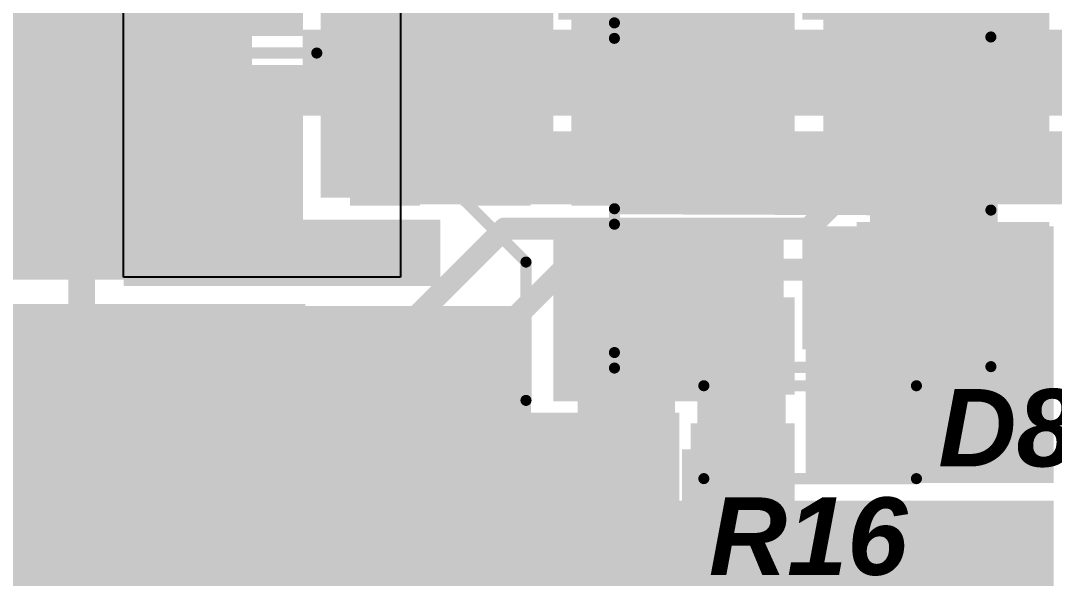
# Model space of a CAD drawing. Header units: millimetres. Extents: x -35.7 to 35.7, y -3.2 to 68.2.
# Drawn here: x 14.82 to 26.68, y 29.64 to 36.04 of the extents above; entities that cross this region are included whole.
import ezdxf

# ---------------------------------------------------------------- set-up
doc = ezdxf.new("R2010")
doc.units = ezdxf.units.MM
for name, color, linetype in [('BottomLayer', 5, 'Continuous'), ('BottomPaste', 16, 'Continuous'), ('BottomSolder', 6, 'Continuous'), ('Mechanical2', 216, 'Continuous'), ('TopLayer', 1, 'Continuous'), ('TopOverlay', 2, 'Continuous'), ('TopPaste', 8, 'Continuous'), ('TopSolder', 216, 'Continuous'), ('ViaHoleLayer', 16, 'Continuous')]:
    doc.layers.add(name, color=color, linetype=linetype)
doc.styles.add('Arial', font='arialbi.ttf', dxfattribs={"height": 0.2})

# ---------------------------------------------------------------- blocks, each defined once
blk = doc.blocks.new('CRS01_TE85L_Q_M__27')
at = {"layer": 'TopLayer'}
for points in [[(-1.99999727, 0.6000000699999999), (-0.79999713, 0.6000000699999999), (-0.79999713, -0.6000000699999999), (-1.99999727, -0.6000000699999999)], [(0.8000022099999999, 0.6000000699999999), (2.00000235, 0.6000000699999999), (2.00000235, -0.6000000699999999), (0.8000022099999999, -0.6000000699999999)]]:
    blk.add_hatch(color=1, dxfattribs=at).paths.add_polyline_path(points)
at = {"layer": 'TopOverlay'}
for points in [[(-2.93656258, -0.9652), (-2.04756258, -0.9652), (-2.04756258, 0.9652), (-2.93656258, 0.9652)], [(-2.17457782, 0.635), (-1.47318222, 0.635), (-1.47318222, 0.92407232), (-2.17457782, 0.92407232)], [(-2.17457782, -0.92407232), (-1.47318222, -0.92407232), (-1.47318222, -0.635), (-2.17457782, -0.635)]]:
    blk.add_hatch(color=2, dxfattribs=at).paths.add_polyline_path(points)
at = {"layer": 'TopPaste'}
for points in [[(-1.99999727, 0.6000000699999999), (-0.79999713, 0.6000000699999999), (-0.79999713, -0.6000000699999999), (-1.99999727, -0.6000000699999999)], [(0.8000022099999999, 0.6000000699999999), (2.00000235, 0.6000000699999999), (2.00000235, -0.6000000699999999), (0.8000022099999999, -0.6000000699999999)]]:
    blk.add_hatch(color=8, dxfattribs=at).paths.add_polyline_path(points)
at = {"layer": 'TopSolder'}
for points in [[(-2.10159727, 0.7016000699999999), (-0.69839713, 0.7016000699999999), (-0.69839713, -0.7016000699999999), (-2.10159727, -0.7016000699999999)], [(0.69840221, 0.7016000699999999), (2.10160235, 0.7016000699999999), (2.10160235, -0.7016000699999999), (0.69840221, -0.7016000699999999)]]:
    blk.add_hatch(color=216, dxfattribs=at).paths.add_polyline_path(points)
at = {"layer": 'TopOverlay', "const_width": 0.127}
for points in [[(1.45760186, 0.91443556), (-2.86039814, 0.8986723199999999)], [(1.45760186, 0.91443556), (1.45760186, 0.7366)], [(1.45760186, -0.7366), (1.45760186, -0.91443556)], [(1.45760186, -0.91443556), (-2.86039814, -0.8986723199999999)]]:
    blk.add_lwpolyline(points, dxfattribs=at)
at = {"layer": 'TopOverlay', "const_width": 0.0635}
for points in [[(-2.89214814, 0.8986723199999999, 1), (-2.82864814, 0.8986723199999999, 1)], [(1.42585186, 0.91443556, 1), (1.48935186, 0.91443556, 1)], [(1.42585186, 0.91443556, 1), (1.48935186, 0.91443556, 1)], [(1.42585186, 0.7366, 1), (1.48935186, 0.7366, 1)], [(1.42585186, -0.7366, 1), (1.48935186, -0.7366, 1)], [(-2.89214814, -0.8986723199999999, 1), (-2.82864814, -0.8986723199999999, 1)], [(1.42585186, -0.91443556, 1), (1.48935186, -0.91443556, 1)], [(1.42585186, -0.91443556, 1), (1.48935186, -0.91443556, 1)]]:
    blk.add_lwpolyline(points, format="xyb", close=True, dxfattribs=at)
blk = doc.blocks.new('RES0603_B_46')
at = {"layer": 'BottomLayer'}
for points in [[(-1.143, -0.4445), (-1.143, 0.4445), (-0.3810000000000001, 0.4445), (-0.3809999999999999, -0.4445)], [(0.3810000000000001, -0.4445), (0.3809999999999999, 0.4445), (1.143, 0.4445), (1.143, -0.4445)]]:
    blk.add_hatch(color=5, dxfattribs=at).paths.add_polyline_path(points)
at = {"layer": 'BottomPaste'}
for points in [[(-1.143, -0.4445), (-1.143, 0.4445), (-0.3810000000000001, 0.4445), (-0.3809999999999999, -0.4445)], [(0.3810000000000001, -0.4445), (0.3809999999999999, 0.4445), (1.143, 0.4445), (1.143, -0.4445)]]:
    blk.add_hatch(color=16, dxfattribs=at).paths.add_polyline_path(points)
at = {"layer": 'BottomSolder'}
for points in [[(-1.2446, -0.5461), (-1.2446, 0.5460999999999999), (-0.2794, 0.5461), (-0.2793999999999999, -0.5460999999999999)], [(0.2794, -0.5461), (0.2793999999999999, 0.5460999999999999), (1.2446, 0.5461), (1.2446, -0.5460999999999999)]]:
    blk.add_hatch(color=6, dxfattribs=at).paths.add_polyline_path(points)
blk = doc.blocks.new('RES0603_47')
at = {"layer": 'TopLayer'}
for points in [[(-0.3809999999999999, 0.4445), (-0.3810000000000001, -0.4445), (-1.143, -0.4445), (-1.143, 0.4445)], [(1.143, 0.4445), (1.143, -0.4445), (0.3809999999999999, -0.4445), (0.3810000000000001, 0.4445)]]:
    blk.add_hatch(color=1, dxfattribs=at).paths.add_polyline_path(points)
at = {"layer": 'TopPaste'}
for points in [[(-0.3809999999999999, 0.4445), (-0.3810000000000001, -0.4445), (-1.143, -0.4445), (-1.143, 0.4445)], [(1.143, 0.4445), (1.143, -0.4445), (0.3809999999999999, -0.4445), (0.3810000000000001, 0.4445)]]:
    blk.add_hatch(color=8, dxfattribs=at).paths.add_polyline_path(points)
at = {"layer": 'TopSolder'}
for points in [[(-0.2793999999999999, 0.5460999999999999), (-0.2794, -0.5461), (-1.2446, -0.5460999999999999), (-1.2446, 0.5461)], [(1.2446, 0.5460999999999999), (1.2446, -0.5461), (0.2793999999999999, -0.5460999999999999), (0.2794, 0.5461)]]:
    blk.add_hatch(color=216, dxfattribs=at).paths.add_polyline_path(points)
at = {"layer": 'TopOverlay', "const_width": 0.127}
for points in [[(-1.2192, 0.5334), (1.2192, 0.5334)], [(-1.2192, -0.5334), (-1.2192, 0.5334)], [(1.2192, -0.5334), (1.2192, 0.5334)], [(-1.2192, -0.5334), (1.2192, -0.5334)]]:
    blk.add_lwpolyline(points, dxfattribs=at)
at = {"layer": 'TopOverlay', "const_width": 0.0635}
for points in [[(-1.25095, 0.5334, 1), (-1.18745, 0.5334, 1)], [(-1.25095, 0.5334, 1), (-1.18745, 0.5334, 1)], [(1.18745, 0.5334, 1), (1.25095, 0.5334, 1)], [(1.18745, 0.5334, 1), (1.25095, 0.5334, 1)], [(-1.25095, -0.5334, 1), (-1.18745, -0.5334, 1)], [(-1.25095, -0.5334, 1), (-1.18745, -0.5334, 1)], [(1.18745, -0.5334, 1), (1.25095, -0.5334, 1)], [(1.18745, -0.5334, 1), (1.25095, -0.5334, 1)]]:
    blk.add_lwpolyline(points, format="xyb", close=True, dxfattribs=at)
blk = doc.blocks.new('AO4882_MS_B_52')
at = {"layer": 'BottomLayer'}
for points in [[(-3.70000022, 2.2049994), (-1.49999954, 2.2049994), (-1.49999954, 1.6050006), (-3.70000022, 1.6050006)], [(1.49999954, 2.2049994), (3.70000022, 2.2049994), (3.70000022, 1.6050006), (1.49999954, 1.6050006)], [(-3.70000022, 0.9349994), (-1.49999954, 0.9349994), (-1.49999954, 0.3350006), (-3.70000022, 0.3350006)], [(1.49999954, 0.9349994), (3.70000022, 0.9349994), (3.70000022, 0.3350006), (1.49999954, 0.3350006)], [(-3.70000022, -0.3350006), (-1.49999954, -0.3350006), (-1.49999954, -0.9349994), (-3.70000022, -0.9349994)], [(1.49999954, -0.3350006), (3.70000022, -0.3350006), (3.70000022, -0.9349994), (1.49999954, -0.9349994)], [(-3.70000022, -1.6050006), (-1.49999954, -1.6050006), (-1.49999954, -2.2049994), (-3.70000022, -2.2049994)], [(1.49999954, -1.6050006), (3.70000022, -1.6050006), (3.70000022, -2.2049994), (1.49999954, -2.2049994)]]:
    blk.add_hatch(color=5, dxfattribs=at).paths.add_polyline_path(points)
at = {"layer": 'BottomPaste'}
for points in [[(-3.70000022, 2.2049994), (-1.49999954, 2.2049994), (-1.49999954, 1.6050006), (-3.70000022, 1.6050006)], [(1.49999954, 2.2049994), (3.70000022, 2.2049994), (3.70000022, 1.6050006), (1.49999954, 1.6050006)], [(-3.70000022, 0.9349994), (-1.49999954, 0.9349994), (-1.49999954, 0.3350006), (-3.70000022, 0.3350006)], [(1.49999954, 0.9349994), (3.70000022, 0.9349994), (3.70000022, 0.3350006), (1.49999954, 0.3350006)], [(-3.70000022, -0.3350006), (-1.49999954, -0.3350006), (-1.49999954, -0.9349994), (-3.70000022, -0.9349994)], [(1.49999954, -0.3350006), (3.70000022, -0.3350006), (3.70000022, -0.9349994), (1.49999954, -0.9349994)], [(-3.70000022, -1.6050006), (-1.49999954, -1.6050006), (-1.49999954, -2.2049994), (-3.70000022, -2.2049994)], [(1.49999954, -1.6050006), (3.70000022, -1.6050006), (3.70000022, -2.2049994), (1.49999954, -2.2049994)]]:
    blk.add_hatch(color=16, dxfattribs=at).paths.add_polyline_path(points)
at = {"layer": 'BottomSolder'}
for points in [[(-3.80160022, 2.3065994), (-1.39839954, 2.3065994), (-1.39839954, 1.5034006), (-3.80160022, 1.5034006)], [(1.39839954, 2.3065994), (3.80160022, 2.3065994), (3.80160022, 1.5034006), (1.39839954, 1.5034006)], [(-3.80160022, 1.0365994), (-1.39839954, 1.0365994), (-1.39839954, 0.2334006), (-3.80160022, 0.2334006)], [(1.39839954, 1.0365994), (3.80160022, 1.0365994), (3.80160022, 0.2334006), (1.39839954, 0.2334006)], [(-3.80160022, -0.2334006), (-1.39839954, -0.2334006), (-1.39839954, -1.0365994), (-3.80160022, -1.0365994)], [(1.39839954, -0.2334006), (3.80160022, -0.2334006), (3.80160022, -1.0365994), (1.39839954, -1.0365994)], [(-3.80160022, -1.5034006), (-1.39839954, -1.5034006), (-1.39839954, -2.3065994), (-3.80160022, -2.3065994)], [(1.39839954, -1.5034006), (3.80160022, -1.5034006), (3.80160022, -2.3065994), (1.39839954, -2.3065994)]]:
    blk.add_hatch(color=6, dxfattribs=at).paths.add_polyline_path(points)
blk = doc.blocks.new('CRS01_TE85L_Q_M__B_60')
at = {"layer": 'BottomLayer'}
for points in [[(-1.99999727, 0.6000000699999999), (-0.79999713, 0.6000000699999999), (-0.79999713, -0.6000000699999999), (-1.99999727, -0.6000000699999999)], [(0.8000022099999999, 0.6000000699999999), (2.00000235, 0.6000000699999999), (2.00000235, -0.6000000699999999), (0.8000022099999999, -0.6000000699999999)]]:
    blk.add_hatch(color=5, dxfattribs=at).paths.add_polyline_path(points)
at = {"layer": 'BottomPaste'}
for points in [[(-1.99999727, 0.6000000699999999), (-0.79999713, 0.6000000699999999), (-0.79999713, -0.6000000699999999), (-1.99999727, -0.6000000699999999)], [(0.8000022099999999, 0.6000000699999999), (2.00000235, 0.6000000699999999), (2.00000235, -0.6000000699999999), (0.8000022099999999, -0.6000000699999999)]]:
    blk.add_hatch(color=16, dxfattribs=at).paths.add_polyline_path(points)
at = {"layer": 'BottomSolder'}
for points in [[(-2.10159727, 0.7016000699999999), (-0.69839713, 0.7016000699999999), (-0.69839713, -0.7016000699999999), (-2.10159727, -0.7016000699999999)], [(0.69840221, 0.7016000699999999), (2.10160235, 0.7016000699999999), (2.10160235, -0.7016000699999999), (0.69840221, -0.7016000699999999)]]:
    blk.add_hatch(color=6, dxfattribs=at).paths.add_polyline_path(points)
blk = doc.blocks.new('CRS01_TE85L_Q_M__61')
at = {"layer": 'TopLayer'}
for points in [[(-1.99999727, 0.6000000699999999), (-0.79999713, 0.6000000699999999), (-0.79999713, -0.6000000699999999), (-1.99999727, -0.6000000699999999)], [(0.8000022099999999, 0.6000000699999999), (2.00000235, 0.6000000699999999), (2.00000235, -0.6000000699999999), (0.8000022099999999, -0.6000000699999999)]]:
    blk.add_hatch(color=1, dxfattribs=at).paths.add_polyline_path(points)
at = {"layer": 'TopOverlay'}
for points in [[(-2.93656258, -0.9652), (-2.04756258, -0.9652), (-2.04756258, 0.9652), (-2.93656258, 0.9652)], [(-2.17457782, 0.635), (-1.47318222, 0.635), (-1.47318222, 0.92407232), (-2.17457782, 0.92407232)], [(-2.17457782, -0.92407232), (-1.47318222, -0.92407232), (-1.47318222, -0.635), (-2.17457782, -0.635)]]:
    blk.add_hatch(color=2, dxfattribs=at).paths.add_polyline_path(points)
at = {"layer": 'TopPaste'}
for points in [[(-1.99999727, 0.6000000699999999), (-0.79999713, 0.6000000699999999), (-0.79999713, -0.6000000699999999), (-1.99999727, -0.6000000699999999)], [(0.8000022099999999, 0.6000000699999999), (2.00000235, 0.6000000699999999), (2.00000235, -0.6000000699999999), (0.8000022099999999, -0.6000000699999999)]]:
    blk.add_hatch(color=8, dxfattribs=at).paths.add_polyline_path(points)
at = {"layer": 'TopSolder'}
for points in [[(-2.10159727, 0.7016000699999999), (-0.69839713, 0.7016000699999999), (-0.69839713, -0.7016000699999999), (-2.10159727, -0.7016000699999999)], [(0.69840221, 0.7016000699999999), (2.10160235, 0.7016000699999999), (2.10160235, -0.7016000699999999), (0.69840221, -0.7016000699999999)]]:
    blk.add_hatch(color=216, dxfattribs=at).paths.add_polyline_path(points)
at = {"layer": 'TopOverlay', "const_width": 0.127}
for points in [[(1.45760186, 0.91443556), (-2.86039814, 0.8986723199999999)], [(1.45760186, 0.91443556), (1.45760186, 0.7366)], [(1.45760186, -0.7366), (1.45760186, -0.91443556)], [(1.45760186, -0.91443556), (-2.86039814, -0.8986723199999999)]]:
    blk.add_lwpolyline(points, dxfattribs=at)
at = {"layer": 'TopOverlay', "const_width": 0.0635}
for points in [[(-2.89214814, 0.8986723199999999, 1), (-2.82864814, 0.8986723199999999, 1)], [(1.42585186, 0.91443556, 1), (1.48935186, 0.91443556, 1)], [(1.42585186, 0.91443556, 1), (1.48935186, 0.91443556, 1)], [(1.42585186, 0.7366, 1), (1.48935186, 0.7366, 1)], [(1.42585186, -0.7366, 1), (1.48935186, -0.7366, 1)], [(-2.89214814, -0.8986723199999999, 1), (-2.82864814, -0.8986723199999999, 1)], [(1.42585186, -0.91443556, 1), (1.48935186, -0.91443556, 1)], [(1.42585186, -0.91443556, 1), (1.48935186, -0.91443556, 1)]]:
    blk.add_lwpolyline(points, format="xyb", close=True, dxfattribs=at)
blk = doc.blocks.new('VKME1451J221MV_105')
at = {"layer": 'TopLayer'}
blk.add_hatch(color=1, dxfattribs=at).paths.add_polyline_path([(6.749859499999999, -0.8250047000000001), (2.2498685, -0.8250046999999997), (2.2498685, 0.8250047000000001), (6.749859499999999, 0.8250046999999997)])
at = {"layer": 'TopPaste'}
blk.add_hatch(color=8, dxfattribs=at).paths.add_polyline_path([(6.749859499999999, -0.8250047000000001), (2.2498685, -0.8250046999999997), (2.2498685, 0.8250047000000001), (6.749859499999999, 0.8250046999999997)])
at = {"layer": 'TopSolder'}
blk.add_hatch(color=216, dxfattribs=at).paths.add_polyline_path([(6.8514595, -0.9266047000000003), (2.1482685, -0.9266046999999996), (2.1482685, 0.9266047000000003), (6.8514595, 0.9266046999999996)])
at = {"layer": 'TopOverlay', "const_width": 0.127}
for points in [[(-5.11202432, 5.0546), (2.69466568, 5.0546)], [(2.69466568, 5.0546), (5.09433068, 2.654935)], [(5.09433068, 1.0668), (5.09433068, 2.654935)]]:
    blk.add_lwpolyline(points, dxfattribs=at)
at = {"layer": 'TopOverlay', "const_width": 0.0635}
for points in [[(2.66291568, 5.0546, 1), (2.72641568, 5.0546, 1)], [(2.66291568, 5.0546, 1), (2.72641568, 5.0546, 1)], [(5.06258068, 2.654935, 1), (5.126080679999999, 2.654935, 1)], [(5.06258068, 2.654935, 1), (5.126080679999999, 2.654935, 1)], [(5.06258068, 1.0668, 1), (5.126080679999999, 1.0668, 1)]]:
    blk.add_lwpolyline(points, format="xyb", close=True, dxfattribs=at)

msp = doc.modelspace()

# ---------------------------------------------------------------- hatches: boundary and pattern name
at = {"layer": 'BottomLayer'}
for points in [[(14.0462, 35.8648), (18.0594, 35.8648), (18.0594, 39.49699999999999), (14.0462, 39.49699999999999)], [(24.0284, 33.95979999999999), (26.6192, 33.95979999999999), (26.6192, 38.27779999999999), (24.0284, 38.27779999999999)], [(18.2626, 34.0106), (20.9296, 34.0106), (20.9296, 37.03319999999999), (18.2626, 37.03319999999999)], [(21.1836, 34.0106), (23.6982, 34.0106), (23.6982, 36.2204), (21.1836, 36.2204)], [(14.0462, 33.0697586), (18.0594, 33.0697586), (18.0594, 35.5346), (14.0462, 35.5346)], [(24.4094, 31.2674), (26.6192, 31.2674), (26.6192, 33.7312), (24.4094, 33.7312)], [(23.975822, 31.2674), (24.7904, 31.2674), (24.7904, 33.31059631999999), (23.975822, 33.31059631999999)], [(23.69820254, 31.75000254), (23.69820254, 32.86760254), (21.20900254, 32.86760254), (21.20900254, 31.75000254)], [(14.0716, 28.1178), (18.0086, 28.1178), (18.0086, 32.7914), (14.0716, 32.7914)], [(14.7574, 27.686), (18.0848, 27.686), (18.0848, 32.7914), (14.7574, 32.7914)], [(21.209, 28.61127882), (22.3266, 28.61127882), (22.3266, 32.71519746), (21.209, 32.71519746)], [(18.6944, 27.6352), (19.4056, 27.6352), (19.4056, 31.5214), (18.6944, 31.5214)], [(20.0152, 27.686), (20.955, 27.686), (20.955, 31.5214), (20.0152, 31.5214)], [(22.5044, 27.686), (23.6982, 27.686), (23.6982, 31.4198), (22.5044, 31.4198)]]:
    msp.add_hatch(color=5, dxfattribs=at).paths.add_polyline_path(points)
h = msp.add_hatch(color=5, dxfattribs=at)
edge = h.paths.add_edge_path()
edge.add_arc((19.7612, 34.3916), 0.2999994, 0, 360)
h = msp.add_hatch(color=5, dxfattribs=at)
edge = h.paths.add_edge_path()
edge.add_arc((20.574, 34.3916), 0.2999994, 0, 360)
h = msp.add_hatch(color=5, dxfattribs=at)
edge = h.paths.add_edge_path()
edge.add_arc((15.5194, 33.5788), 0.2999994, 0, 360)
h = msp.add_hatch(color=5, dxfattribs=at)
edge = h.paths.add_edge_path()
edge.add_arc((18.542, 33.434909), 0.2999994, 0, 360)
h = msp.add_hatch(color=5, dxfattribs=at)
edge = h.paths.add_edge_path()
edge.add_arc((19.24459448, 33.434909), 0.2999994, 0, 360)
h = msp.add_hatch(color=5, dxfattribs=at)
edge = h.paths.add_edge_path()
edge.add_arc((26.26408768, 33.3248), 0.2999994, 0, 360)
h = msp.add_hatch(color=5, dxfattribs=at)
edge = h.paths.add_edge_path()
edge.add_arc((26.26408768, 32.6898), 0.2999994, 0, 360)
h = msp.add_hatch(color=5, dxfattribs=at)
edge = h.paths.add_edge_path()
edge.add_arc((22.6314, 32.2072), 0.2999994, 0, 360)
h = msp.add_hatch(color=5, dxfattribs=at)
edge = h.paths.add_edge_path()
edge.add_arc((23.2664, 32.2072), 0.2999994, 0, 360)
h = msp.add_hatch(color=5, dxfattribs=at)
edge = h.paths.add_edge_path()
edge.add_arc((26.26408768, 32.0548), 0.2999994, 0, 360)
at = {"layer": 'BottomSolder'}
h = msp.add_hatch(color=6, dxfattribs=at)
edge = h.paths.add_edge_path()
edge.add_arc((19.7612, 34.3916), 0.1499997, 0, 360)
h = msp.add_hatch(color=6, dxfattribs=at)
edge = h.paths.add_edge_path()
edge.add_arc((20.574, 34.3916), 0.1499997, 0, 360)
h = msp.add_hatch(color=6, dxfattribs=at)
edge = h.paths.add_edge_path()
edge.add_arc((15.5194, 33.5788), 0.1499997, 0, 360)
h = msp.add_hatch(color=6, dxfattribs=at)
edge = h.paths.add_edge_path()
edge.add_arc((18.542, 33.434909), 0.1499997, 0, 360)
h = msp.add_hatch(color=6, dxfattribs=at)
edge = h.paths.add_edge_path()
edge.add_arc((19.24459448, 33.434909), 0.1499997, 0, 360)
h = msp.add_hatch(color=6, dxfattribs=at)
edge = h.paths.add_edge_path()
edge.add_arc((26.26408768, 33.3248), 0.1499997, 0, 360)
h = msp.add_hatch(color=6, dxfattribs=at)
edge = h.paths.add_edge_path()
edge.add_arc((26.26408768, 32.6898), 0.1499997, 0, 360)
h = msp.add_hatch(color=6, dxfattribs=at)
edge = h.paths.add_edge_path()
edge.add_arc((22.6314, 32.2072), 0.1499997, 0, 360)
h = msp.add_hatch(color=6, dxfattribs=at)
edge = h.paths.add_edge_path()
edge.add_arc((23.2664, 32.2072), 0.1499997, 0, 360)
h = msp.add_hatch(color=6, dxfattribs=at)
edge = h.paths.add_edge_path()
edge.add_arc((26.26408768, 32.0548), 0.1499997, 0, 360)
at = {"layer": 'TopLayer'}
for points in [[(5.1562, 34.6964), (17.4752, 34.6964), (17.4752, 36.2204), (5.1562, 36.2204)], [(18.0544978, 35.94100254), (18.0544978, 34.95040254), (28.1178, 34.95040254), (28.1178, 35.94100254)], [(19.35480254, 34.77260254), (19.35480254, 33.93440253999999), (27.36850254, 33.93440253999999), (27.36850254, 34.77260254)], [(16.002, 32.9946), (19.6342, 32.9946), (19.6342, 33.7566), (16.002, 33.7566)], [(20.92960254, 33.68040254), (20.92960254, 31.67380254), (23.57119746, 31.67380254), (23.57119746, 33.68040254)], [(23.8252, 30.734), (26.67, 30.734), (26.67, 33.6804), (23.8252, 33.6804)], [(15.95120254, 32.76600254), (15.95120254, 31.24200254), (20.67559746, 31.24200254), (20.67559746, 32.76600254)], [(22.5806, 30.734), (23.5712, 30.734), (23.5712, 32.258), (22.5806, 32.258)], [(15.9512, 29.21), (22.2758, 29.21), (22.2758, 31.4706), (15.9512, 31.4706)], [(21.0312, 26.0096), (22.3266, 26.0096), (22.3266, 31.4706), (21.0312, 31.4706)], [(21.18359746, 30.53080254), (21.18359746, 26.00960254), (26.66999746, 26.00960254), (26.66999746, 30.53080254)]]:
    msp.add_hatch(color=1, dxfattribs=at).paths.add_polyline_path(points)
h = msp.add_hatch(color=1, dxfattribs=at)
edge = h.paths.add_edge_path()
edge.add_arc((19.7612, 34.3916), 0.2999994, 0, 360)
h = msp.add_hatch(color=1, dxfattribs=at)
edge = h.paths.add_edge_path()
edge.add_arc((20.574, 34.3916), 0.2999994, 0, 360)
h = msp.add_hatch(color=1, dxfattribs=at)
edge = h.paths.add_edge_path()
edge.add_arc((15.5194, 33.5788), 0.2999994, 0, 360)
h = msp.add_hatch(color=1, dxfattribs=at)
edge = h.paths.add_edge_path()
edge.add_arc((18.542, 33.434909), 0.2999994, 0, 360)
h = msp.add_hatch(color=1, dxfattribs=at)
edge = h.paths.add_edge_path()
edge.add_arc((19.24459448, 33.434909), 0.2999994, 0, 360)
h = msp.add_hatch(color=1, dxfattribs=at)
edge = h.paths.add_edge_path()
edge.add_arc((26.26408768, 33.3248), 0.2999994, 0, 360)
h = msp.add_hatch(color=1, dxfattribs=at)
edge = h.paths.add_edge_path()
edge.add_arc((26.26408768, 32.6898), 0.2999994, 0, 360)
h = msp.add_hatch(color=1, dxfattribs=at)
edge = h.paths.add_edge_path()
edge.add_arc((22.6314, 32.2072), 0.2999994, 0, 360)
h = msp.add_hatch(color=1, dxfattribs=at)
edge = h.paths.add_edge_path()
edge.add_arc((23.2664, 32.2072), 0.2999994, 0, 360)
h = msp.add_hatch(color=1, dxfattribs=at)
edge = h.paths.add_edge_path()
edge.add_arc((26.26408768, 32.0548), 0.2999994, 0, 360)
at = {"layer": 'TopSolder'}
h = msp.add_hatch(color=216, dxfattribs=at)
edge = h.paths.add_edge_path()
edge.add_arc((19.7612, 34.3916), 0.1499997, 0, 360)
h = msp.add_hatch(color=216, dxfattribs=at)
edge = h.paths.add_edge_path()
edge.add_arc((20.574, 34.3916), 0.1499997, 0, 360)
h = msp.add_hatch(color=216, dxfattribs=at)
edge = h.paths.add_edge_path()
edge.add_arc((15.5194, 33.5788), 0.1499997, 0, 360)
h = msp.add_hatch(color=216, dxfattribs=at)
edge = h.paths.add_edge_path()
edge.add_arc((18.542, 33.434909), 0.1499997, 0, 360)
h = msp.add_hatch(color=216, dxfattribs=at)
edge = h.paths.add_edge_path()
edge.add_arc((19.24459448, 33.434909), 0.1499997, 0, 360)
h = msp.add_hatch(color=216, dxfattribs=at)
edge = h.paths.add_edge_path()
edge.add_arc((26.26408768, 33.3248), 0.1499997, 0, 360)
h = msp.add_hatch(color=216, dxfattribs=at)
edge = h.paths.add_edge_path()
edge.add_arc((26.26408768, 32.6898), 0.1499997, 0, 360)
h = msp.add_hatch(color=216, dxfattribs=at)
edge = h.paths.add_edge_path()
edge.add_arc((22.6314, 32.2072), 0.1499997, 0, 360)
h = msp.add_hatch(color=216, dxfattribs=at)
edge = h.paths.add_edge_path()
edge.add_arc((23.2664, 32.2072), 0.1499997, 0, 360)
h = msp.add_hatch(color=216, dxfattribs=at)
edge = h.paths.add_edge_path()
edge.add_arc((26.26408768, 32.0548), 0.1499997, 0, 360)
at = {"layer": 'ViaHoleLayer'}
h = msp.add_hatch(color=16, dxfattribs=at)
edge = h.paths.add_edge_path()
edge.add_arc((19.7612, 34.3916), 0.1499997, 0, 360)
h = msp.add_hatch(color=16, dxfattribs=at)
edge = h.paths.add_edge_path()
edge.add_arc((20.574, 34.3916), 0.1499997, 0, 360)
h = msp.add_hatch(color=16, dxfattribs=at)
edge = h.paths.add_edge_path()
edge.add_arc((15.5194, 33.5788), 0.1499997, 0, 360)
h = msp.add_hatch(color=16, dxfattribs=at)
edge = h.paths.add_edge_path()
edge.add_arc((18.542, 33.434909), 0.1499997, 0, 360)
h = msp.add_hatch(color=16, dxfattribs=at)
edge = h.paths.add_edge_path()
edge.add_arc((19.24459448, 33.434909), 0.1499997, 0, 360)
h = msp.add_hatch(color=16, dxfattribs=at)
edge = h.paths.add_edge_path()
edge.add_arc((26.26408768, 33.3248), 0.1499997, 0, 360)
h = msp.add_hatch(color=16, dxfattribs=at)
edge = h.paths.add_edge_path()
edge.add_arc((26.26408768, 32.6898), 0.1499997, 0, 360)
h = msp.add_hatch(color=16, dxfattribs=at)
edge = h.paths.add_edge_path()
edge.add_arc((22.6314, 32.2072), 0.1499997, 0, 360)
h = msp.add_hatch(color=16, dxfattribs=at)
edge = h.paths.add_edge_path()
edge.add_arc((23.2664, 32.2072), 0.1499997, 0, 360)
h = msp.add_hatch(color=16, dxfattribs=at)
edge = h.paths.add_edge_path()
edge.add_arc((26.26408768, 32.0548), 0.1499997, 0, 360)

# ---------------------------------------------------------------- linework, layer by layer
at = {"layer": 'BottomLayer'}
for points, const_width in [([(26.2255, 35.4711), (26.2255, 36.2458)], 0.254), ([(24.1554, 34.56939999999999), (25.3492, 35.7632)], 0.254), ([(25.8572, 35.10279999999999), (26.2255, 35.4711)], 0.254), ([(25.8318, 35.10279999999999), (25.8572, 35.10279999999999)], 0.254), ([(15.2146, 34.8488), (15.22248162, 34.84091838)], 0.5588), ([(24.1554, 33.95258131999999), (24.1554, 34.56939999999999)], 0.254), ([(17.0236007, 33.79926691999999), (17.3736, 33.79926691999999)], 0.5588), ([(23.85781868, 33.65499999999999), (24.1554, 33.95258131999999)], 0.254), ([(18.3896, 31.6738), (20.3708, 33.65499999999999)], 0.254), ([(20.3708, 33.65499999999999), (23.85781868, 33.65499999999999)], 0.254), ([(26.04668654, 33.18359886), (26.26408768, 33.401)], 0.254), ([(19.7104, 31.8516), (21.04239886, 33.18359886)], 0.254), ([(21.04239886, 33.18359886), (26.04668654, 33.18359886)], 0.254), ([(19.7104, 24.4856), (19.7104, 31.8516)], 0.254), ([(18.3896, 26.09650356), (18.3896, 31.6738)], 0.254)]:
    msp.add_lwpolyline(points, dxfattribs=dict(at, const_width=const_width))
for points, const_width in [([(25.2857, 35.7632, 1), (25.4127, 35.7632, 1)], 0.127), ([(26.162, 35.4711, 1), (26.289, 35.4711, 1)], 0.127), ([(26.162, 35.4711, 1), (26.289, 35.4711, 1)], 0.127), ([(25.7683, 35.10279999999999, 1), (25.8953, 35.10279999999999, 1)], 0.127), ([(25.7937, 35.10279999999999, 1), (25.9207, 35.10279999999999, 1)], 0.127), ([(25.7937, 35.10279999999999, 1), (25.9207, 35.10279999999999, 1)], 0.127), ([(15.0749, 34.8488, 1), (15.3543, 34.8488, 1)], 0.2794), ([(15.08278162, 34.84091838, 1), (15.36218162, 34.84091838, 1)], 0.2794), ([(24.0919, 34.56939999999999, 1), (24.2189, 34.56939999999999, 1)], 0.127), ([(24.0919, 34.56939999999999, 1), (24.2189, 34.56939999999999, 1)], 0.127), ([(16.8839007, 33.79926691999999, 1), (17.1633007, 33.79926691999999, 1)], 0.2794), ([(17.2339, 33.79926691999999, 1), (17.5133, 33.79926691999999, 1)], 0.2794), ([(24.0919, 33.95258131999999, 1), (24.2189, 33.95258131999999, 1)], 0.127), ([(24.0919, 33.95258131999999, 1), (24.2189, 33.95258131999999, 1)], 0.127), ([(20.3073, 33.65499999999999, 1), (20.4343, 33.65499999999999, 1)], 0.127), ([(20.3073, 33.65499999999999, 1), (20.4343, 33.65499999999999, 1)], 0.127), ([(23.79431868, 33.65499999999999, 1), (23.92131868, 33.65499999999999, 1)], 0.127), ([(23.79431868, 33.65499999999999, 1), (23.92131868, 33.65499999999999, 1)], 0.127), ([(26.20058768, 33.401, 1), (26.32758768, 33.401, 1)], 0.127), ([(20.97889886, 33.18359886, 1), (21.10589886, 33.18359886, 1)], 0.127), ([(20.97889886, 33.18359886, 1), (21.10589886, 33.18359886, 1)], 0.127), ([(25.98318654, 33.18359886, 1), (26.11018654, 33.18359886, 1)], 0.127), ([(25.98318654, 33.18359886, 1), (26.11018654, 33.18359886, 1)], 0.127), ([(19.6469, 31.8516, 1), (19.7739, 31.8516, 1)], 0.127), ([(19.6469, 31.8516, 1), (19.7739, 31.8516, 1)], 0.127), ([(18.3261, 31.6738, 1), (18.4531, 31.6738, 1)], 0.127), ([(18.3261, 31.6738, 1), (18.4531, 31.6738, 1)], 0.127)]:
    msp.add_lwpolyline(points, format="xyb", close=True, dxfattribs=dict(at, const_width=const_width))
at = {"layer": 'Mechanical2', "const_width": 0.3809999999999999}
msp.add_lwpolyline([(35.50000012, 32.5000112, 1), (-35.50000012, 32.5000112, 1)], format="xyb", close=True, dxfattribs=at)
at = {"layer": 'TopLayer'}
for p, q in [((16.002, 33.0962), (16.002, 36.2204)), ((19.177, 36.2204), (19.177, 34.5186)), ((19.177, 34.5186), (19.177, 33.0962)), ((19.177, 33.0962), (16.002, 33.0962))]:
    msp.add_line(p, q, dxfattribs=at)
for points, const_width in [([(16.0782, 35.66159999999999), (16.4592, 35.2806)], 0.7619999999999999), ([(15.5194, 30.11282268), (15.5194, 33.5788)], 0.3048), ([(12.7, 27.29342268), (15.5194, 30.11282268)], 0.3048)]:
    msp.add_lwpolyline(points, dxfattribs=dict(at, const_width=const_width))
for points, const_width in [([(15.8877, 35.66159999999999, 1), (16.2687, 35.66159999999999, 1)], 0.3809999999999999), ([(16.2687, 35.2806, 1), (16.6497, 35.2806, 1)], 0.3809999999999999), ([(15.4432, 33.5788, 1), (15.5956, 33.5788, 1)], 0.1524), ([(15.4432, 30.11282268, 1), (15.5956, 30.11282268, 1)], 0.1524), ([(15.4432, 30.11282268, 1), (15.5956, 30.11282268, 1)], 0.1524)]:
    msp.add_lwpolyline(points, format="xyb", close=True, dxfattribs=dict(at, const_width=const_width))

# ---------------------------------------------------------------- block references
for name, p, rotation in [('CRS01_TE85L_Q_M__27', (23.0886, 36.7538), 180), ('AO4882_MS_B_52', (20.9042, 32.52119988), 90), ('CRS01_TE85L_Q_M__B_60', (16.61106406, 32.58819999999999), 270), ('RES0603_B_46', (14.859, 33.04539999999999), 270), ('CRS01_TE85L_Q_M__61', (23.08908768, 32.9692), 180)]:
    msp.add_blockref(name, p, dxfattribs=dict(rotation=rotation))
for name, p in [('VKME1451J221MV_105', (15.52258008, 30.6164361)), ('RES0603_47', (23.876, 31.3182))]:
    msp.add_blockref(name, p)

# ---------------------------------------------------------------- texts
at = {"layer": 'TopOverlay', "style": 'Arial'}
for s, p in [('D8', (25.34520712, 30.92464478)), ('R16', (22.71431068, 29.68004478))]:
    msp.add_text(s, height=0.889, dxfattribs=at).set_placement(p)

doc.saveas('drawing.dxf')
